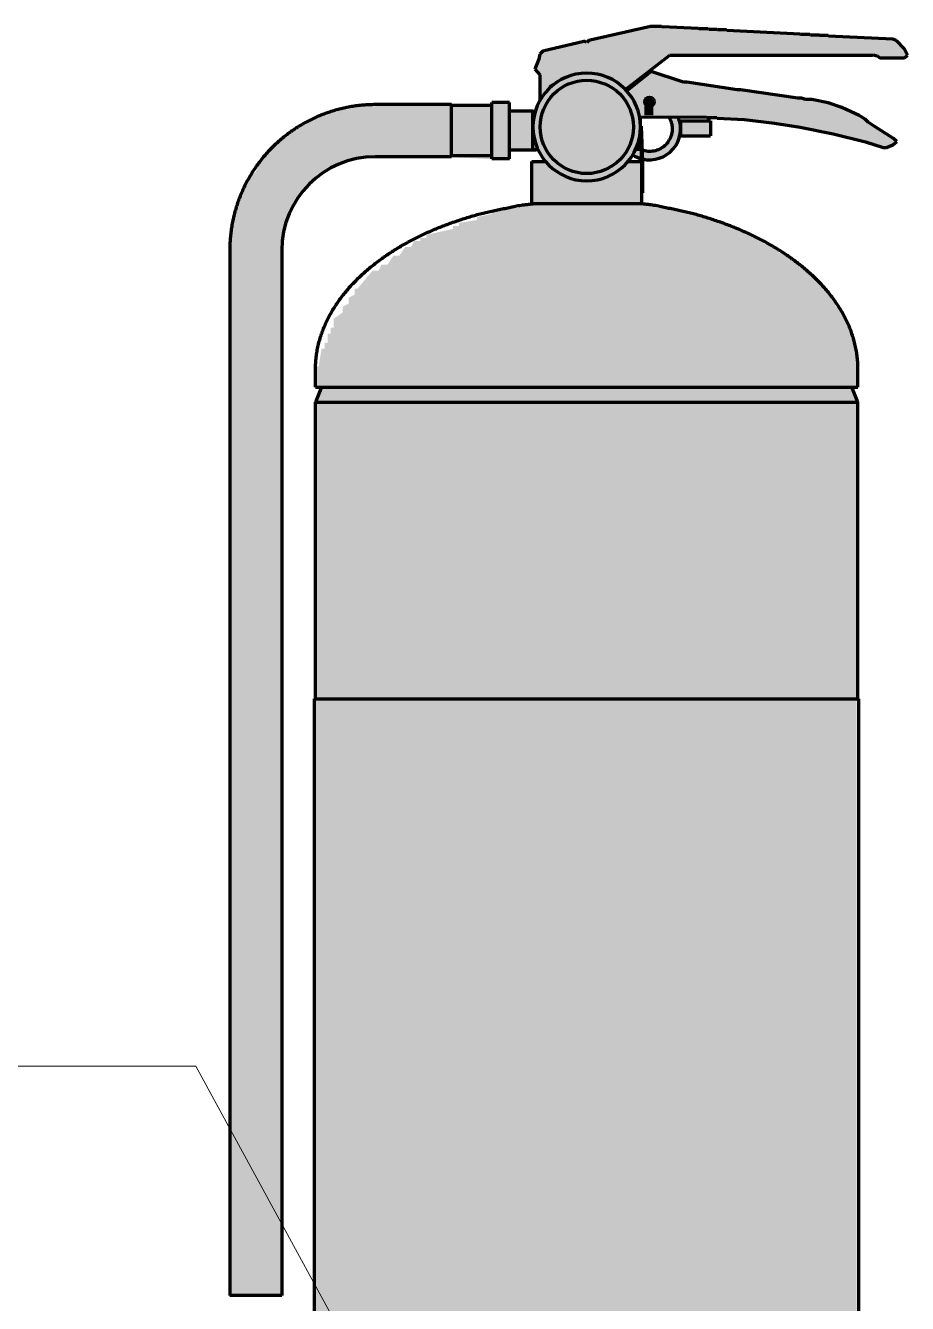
# Model space of a CAD drawing. Header units: millimetres. Extents: x 0 to 420, y 0 to 297.
# Drawn here: x 74.89 to 104.4, y 194.18 to 236.91 of the extents above; entities that cross this region are included whole.
import ezdxf

# ---------------------------------------------------------------- set-up
doc = ezdxf.new("R2010")
doc.units = ezdxf.units.MM
for name, color, linetype, lineweight in [('01-VISIBLE', 7, 'CONTINUOUS', 70), ('08-FINA', 5, 'CONTINUOUS', 18), ('13-GRAFICA', 30, 'CONTINUOUS', 18)]:
    doc.layers.add(name, color=color, linetype=linetype, lineweight=lineweight)

msp = doc.modelspace()

# ---------------------------------------------------------------- hatches: boundary and pattern name
at = {"layer": '13-GRAFICA', "true_color": 0xb21820}
h = msp.add_hatch(color=7, dxfattribs=at)
h.dxf.hatch_style = 1
h.paths.add_polyline_path([(92.101, 234.514), (92.101, 235.315), (92.001, 235.315), (91.901, 235.514), (92.001, 235.514), (92.201, 236.114), (92.701, 236.114), (92.701, 236.214), (93.101, 236.214), (93.101, 236.315), (93.501, 236.315), (93.501, 236.415), (93.701, 236.315), (93.701, 236.415), (93.901, 236.415), (93.901, 236.514), (94.401, 236.514), (94.401, 236.614), (95.301, 236.714), (95.301, 236.815), (95.701, 236.815), (95.701, 236.915), (96.301, 236.915), (96.301, 236.815), (98.301, 236.815), (98.301, 236.714), (100.101, 236.714), (100.101, 236.614), (101.801, 236.614), (101.801, 236.514), (103.901, 236.514), (103.901, 236.415), (104.101, 236.415), (104.101, 236.315), (104.301, 236.214), (104.301, 236.014), (104.401, 236.014), (104.301, 235.815), (103.401, 235.815), (103.401, 235.915), (96.401, 235.915), (96.401, 235.815), (96.201, 235.815), (95.901, 235.415), (95.701, 235.415), (95.501, 235.114), (95.301, 235.114), (95.101, 234.815), (94.901, 234.815), (94.901, 234.915), (94.701, 234.915), (94.601, 235.114), (94.101, 235.214), (94.101, 235.315), (93.201, 235.315), (93.201, 235.214), (93.001, 235.214), (93.001, 235.114), (92.401, 234.915), (92.401, 234.714), (92.301, 234.714), (92.201, 234.514)])
at = {"layer": '13-GRAFICA', "true_color": 0xffffff}
h = msp.add_hatch(color=7, dxfattribs=at)
h.dxf.hatch_style = 1
h.paths.add_polyline_path([(93.001, 231.915), (92.601, 232.014), (92.601, 232.114), (92.201, 232.415), (92.201, 232.614), (92.101, 232.614), (92.101, 232.815), (92.001, 232.815), (92.001, 233.014), (91.901, 233.014), (91.901, 234.014), (92.001, 234.014), (92.001, 234.315), (92.101, 234.315), (92.101, 234.514), (92.201, 234.514), (92.601, 235.014), (92.801, 235.014), (92.801, 235.114), (93.001, 235.114), (93.001, 235.214), (93.201, 235.214), (93.201, 235.315), (94.101, 235.315), (94.101, 235.214), (94.401, 235.214), (94.401, 235.114), (94.601, 235.114), (94.701, 234.915), (94.901, 234.915), (95.001, 234.614), (95.201, 234.514), (95.201, 234.315), (95.401, 234.214), (95.401, 233.815), (95.501, 233.815), (95.401, 232.915), (95.301, 232.915), (95.201, 232.514), (95.101, 232.514), (94.601, 231.915), (94.301, 231.915), (94.301, 231.815), (94.001, 231.815), (94.001, 231.714), (93.301, 231.714), (93.301, 231.815), (93.001, 231.815)])
at = {"layer": '13-GRAFICA', "true_color": 0xb21820}
h = msp.add_hatch(color=7, dxfattribs=at)
h.dxf.hatch_style = 1
h.paths.add_polyline_path([(95.201, 234.315), (95.201, 234.514), (95.001, 234.614), (95.001, 234.815), (95.201, 234.815), (95.401, 235.114), (95.601, 235.114), (95.601, 234.514), (95.601, 234.214), (95.601, 233.915), (95.401, 233.915), (95.401, 234.214)])
h = msp.add_hatch(color=7, dxfattribs=at)
h.dxf.hatch_style = 1
h.paths.add_polyline_path([(95.601, 235.214), (95.901, 235.415), (95.901, 235.315), (95.901, 234.514), (95.601, 234.514), (95.601, 235.114)])
h = msp.add_hatch(color=7, dxfattribs=at)
h.dxf.hatch_style = 1
h.paths.add_polyline_path([(96.201, 235.315), (96.201, 235.214), (96.501, 235.214), (96.501, 235.114), (96.801, 235.114), (96.801, 235.014), (98.101, 234.915), (98.101, 234.815), (98.901, 234.815), (98.901, 234.714), (100.901, 234.514), (100.901, 234.415), (101.601, 234.415), (101.601, 234.315), (102.201, 234.214), (102.201, 234.114), (102.401, 234.114), (102.401, 234.014), (102.701, 234.014), (102.801, 233.815), (103.001, 233.815), (103.101, 233.614), (103.301, 233.614), (103.401, 233.415), (103.601, 233.415), (103.701, 233.214), (103.901, 233.214), (104.001, 232.915), (103.501, 232.815), (103.501, 232.915), (103.201, 232.915), (103.201, 233.014), (102.801, 233.014), (102.801, 233.114), (102.401, 233.114), (102.401, 233.214), (102.001, 233.214), (102.001, 233.315), (101.601, 233.315), (101.601, 233.415), (100.501, 233.514), (100.501, 233.614), (99.801, 233.614), (99.801, 233.714), (99.001, 233.714), (99.001, 233.815), (95.901, 233.815), (95.901, 233.915), (95.901, 234.214), (95.901, 234.514), (95.901, 235.315)])
at = {"layer": '13-GRAFICA', "true_color": 0x202020}
h = msp.add_hatch(color=7, dxfattribs=at)
h.dxf.hatch_style = 1
h.paths.add_polyline_path([(81.701, 194.415), (81.701, 229.614), (81.801, 229.614), (81.801, 230.514), (81.901, 230.514), (81.901, 230.815), (82.001, 230.815), (82.101, 231.315), (82.201, 231.315), (82.201, 231.614), (82.301, 231.614), (82.401, 231.915), (82.601, 232.014), (82.701, 232.415), (82.801, 232.415), (83.501, 233.214), (83.701, 233.214), (83.801, 233.415), (84.001, 233.415), (84.001, 233.514), (84.301, 233.614), (84.401, 233.815), (84.701, 233.815), (84.701, 233.915), (85.001, 233.915), (85.001, 234.014), (85.301, 234.014), (85.301, 234.114), (85.701, 234.114), (85.701, 234.214), (86.601, 234.214), (86.601, 234.315), (89.101, 234.315), (89.101, 232.514), (86.001, 232.514), (86.001, 232.415), (85.101, 232.214), (85.001, 232.014), (84.801, 232.014), (84.801, 231.915), (84.001, 231.214), (84.001, 231.014), (83.901, 231.014), (83.801, 230.714), (83.701, 230.714), (83.601, 230.114), (83.501, 230.114), (83.501, 194.415)])
at = {"layer": '13-GRAFICA', "true_color": 0xcba23e}
h = msp.add_hatch(color=7, dxfattribs=at)
h.dxf.hatch_style = 1
h.paths.add_polyline_path([(91.101, 234.315), (91.101, 232.415), (89.101, 232.514), (89.101, 234.214)])
at = {"layer": '13-GRAFICA', "true_color": 0xd6d9de}
h = msp.add_hatch(color=7, dxfattribs=at)
h.dxf.hatch_style = 1
h.paths.add_polyline_path([(95.601, 234.514), (95.901, 234.514), (95.901, 234.214), (95.601, 234.214)])
at = {"layer": '13-GRAFICA', "true_color": 0xb21820}
h = msp.add_hatch(color=7, dxfattribs=at)
h.dxf.hatch_style = 1
h.paths.add_polyline_path([(95.601, 233.915), (95.601, 234.214), (95.901, 234.214), (95.901, 233.915)])
at = {"layer": '13-GRAFICA', "true_color": 0xcba23e}
h = msp.add_hatch(color=7, dxfattribs=at)
h.dxf.hatch_style = 1
h.paths.add_polyline_path([(91.101, 234.014), (91.901, 234.014), (91.901, 233.014), (92.001, 233.014), (92.001, 232.714), (91.101, 232.714)])
at = {"layer": '13-GRAFICA', "true_color": 0xd6d9de}
h = msp.add_hatch(color=7, dxfattribs=at)
h.dxf.hatch_style = 1
h.paths.add_polyline_path([(95.301, 232.614), (95.201, 232.614), (95.301, 232.815), (95.501, 232.815), (95.501, 232.714), (96.101, 232.714), (96.101, 232.815), (96.501, 233.114), (96.501, 233.815), (96.801, 233.815), (96.801, 233.114), (96.701, 233.114), (96.701, 232.915), (96.601, 232.915), (96.301, 232.514), (96.001, 232.514), (96.001, 232.415), (95.501, 232.415), (95.501, 232.514), (95.301, 232.514)])
at = {"layer": '13-GRAFICA', "true_color": 0xffd200}
h = msp.add_hatch(color=7, dxfattribs=at)
h.dxf.hatch_style = 1
h.paths.add_polyline_path([(96.801, 233.214), (96.801, 233.714), (97.801, 233.714), (97.801, 233.214)])
at = {"layer": '13-GRAFICA', "true_color": 0xcba23e}
h = msp.add_hatch(color=7, dxfattribs=at)
h.dxf.hatch_style = 1
h.paths.add_polyline_path([(95.301, 232.915), (95.401, 232.915), (95.401, 233.315), (95.501, 233.315), (95.501, 232.815), (95.301, 232.815)])
at = {"layer": '13-GRAFICA', "true_color": 0xb21820}
h = msp.add_hatch(color=7, dxfattribs=at)
h.dxf.hatch_style = 1
h.paths.add_polyline_path([(95.501, 230.915), (91.801, 230.915), (91.801, 232.415), (92.301, 232.415), (92.601, 232.014), (92.801, 232.014), (92.801, 231.915), (93.001, 231.915), (93.001, 231.815), (93.301, 231.815), (93.301, 231.714), (94.001, 231.714), (94.001, 231.815), (94.601, 231.915), (95.001, 232.415), (95.501, 232.415)])
h = msp.add_hatch(color=7, dxfattribs=at)
h.dxf.hatch_style = 1
h.paths.add_polyline_path([(84.601, 224.815), (84.601, 225.514), (84.701, 225.514), (84.801, 226.114), (84.901, 226.114), (84.901, 226.315), (85.001, 226.315), (85.001, 226.614), (85.101, 226.614), (85.101, 226.815), (85.201, 226.815), (85.201, 227.114), (85.501, 227.315), (85.501, 227.514), (85.701, 227.614), (85.701, 227.815), (85.901, 227.915), (85.901, 228.114), (86.001, 228.114), (86.501, 228.714), (86.701, 228.714), (86.801, 228.915), (87.001, 228.915), (87.201, 229.214), (87.401, 229.214), (87.601, 229.514), (87.801, 229.514), (87.901, 229.714), (88.101, 229.714), (88.101, 229.815), (88.301, 229.815), (88.301, 229.915), (89.201, 230.114), (89.201, 230.214), (89.401, 230.214), (89.401, 230.315), (90.001, 230.415), (90.001, 230.514), (90.501, 230.614), (90.501, 230.714), (90.801, 230.714), (90.801, 230.815), (91.401, 230.815), (91.401, 230.915), (96.001, 230.915), (96.001, 230.815), (96.601, 230.815), (96.601, 230.714), (97.001, 230.714), (97.001, 230.614), (97.701, 230.514), (97.701, 230.415), (98.301, 230.315), (98.301, 230.214), (98.501, 230.214), (98.501, 230.114), (98.801, 230.114), (98.801, 230.014), (99.001, 230.014), (99.001, 229.915), (99.201, 229.915), (99.201, 229.815), (99.501, 229.815), (99.601, 229.614), (100.001, 229.514), (100.101, 229.315), (100.501, 229.214), (100.801, 228.815), (101.001, 228.815), (101.001, 228.714), (101.801, 228.014), (101.801, 227.815), (101.901, 227.815), (102.001, 227.514), (102.201, 227.415), (102.201, 227.214), (102.301, 227.214), (102.301, 227.014), (102.401, 227.014), (102.401, 226.815), (102.501, 226.815), (102.601, 226.214), (102.701, 226.214), (102.701, 224.815)])
h = msp.add_hatch(color=7, dxfattribs=at)
h.dxf.hatch_style = 1
h.paths.add_polyline_path([(84.701, 224.415), (84.701, 224.714), (84.801, 224.714), (84.801, 224.815), (102.601, 224.815), (102.601, 224.514), (102.701, 224.514), (102.701, 214.415), (84.601, 214.415), (84.601, 224.415)])
at = {"layer": '13-GRAFICA', "true_color": 0xffffff}
h = msp.add_hatch(color=7, dxfattribs=at)
h.dxf.hatch_style = 1
h.paths.add_polyline_path([(84.601, 192.014), (84.601, 214.415), (102.701, 214.415), (102.701, 192.014)])

# ---------------------------------------------------------------- linework, layer by layer
at = {"layer": '01-VISIBLE'}
for p, q in [((95.805, 236.886), (93.79, 236.428)), ((96.177, 236.886), (95.805, 236.886)), ((96.194, 236.868), (96.177, 236.886)), ((97.413, 236.817), (96.194, 236.868)), ((97.43, 236.802), (97.413, 236.817)), ((97.736, 236.802), (97.43, 236.802)), ((97.752, 236.785), (97.736, 236.802)), ((98.04, 236.785), (97.752, 236.785)), ((98.057, 236.767), (98.04, 236.785)), ((98.346, 236.767), (98.057, 236.767)), ((98.362, 236.75), (98.346, 236.767)), ((93.569, 236.377), (92.198, 236.055)), ((93.62, 236.377), (93.569, 236.377)), ((93.671, 236.344), (93.62, 236.377)), ((93.739, 236.411), (93.671, 236.344)), ((93.79, 236.428), (93.739, 236.411)), ((100.817, 236.631), (98.362, 236.75)), ((100.834, 236.614), (100.817, 236.631)), ((101.139, 236.614), (100.834, 236.614)), ((101.156, 236.597), (101.139, 236.614)), ((101.444, 236.597), (101.156, 236.597)), ((101.46, 236.581), (101.444, 236.597)), ((101.748, 236.581), (101.46, 236.581)), ((101.765, 236.564), (101.748, 236.581)), ((103.916, 236.463), (101.765, 236.564)), ((104.034, 236.411), (103.916, 236.463)), ((104.297, 236.149), (104.034, 236.411)), ((92.105, 235.963), (92.072, 235.793)), ((92.198, 236.055), (92.105, 235.963)), ((94.967, 234.774), (96.448, 235.921)), ((96.448, 235.921), (103.221, 235.921)), ((103.221, 235.921), (103.255, 235.938)), ((103.255, 235.938), (103.391, 235.904)), ((103.391, 235.904), (103.475, 235.835)), ((104.398, 235.928), (104.297, 236.149)), ((104.305, 235.835), (104.398, 235.928)), ((92.072, 235.793), (91.935, 235.454)), ((103.475, 235.835), (104.305, 235.835)), ((91.935, 235.454), (92.105, 235.268)), ((92.105, 235.268), (92.105, 234.412)), ((95.822, 235.379), (95.007, 234.731)), ((96.905, 235.024), (95.822, 235.379)), ((97.024, 235.024), (96.905, 235.024)), ((98.7, 234.769), (97.024, 235.024)), ((98.819, 234.769), (98.7, 234.769)), ((100.732, 234.481), (98.819, 234.769)), ((89.141, 234.269), (86.596, 234.269)), ((90.492, 234.245), (89.141, 234.245)), ((91.081, 234.339), (90.492, 234.339)), ((100.851, 234.481), (100.732, 234.481)), ((100.986, 234.447), (100.851, 234.481)), ((101.206, 234.447), (100.986, 234.447)), ((101.748, 234.328), (101.206, 234.447)), ((102.206, 234.177), (101.748, 234.328)), ((91.871, 234.054), (91.081, 234.054)), ((91.871, 232.774), (91.871, 234.054)), ((95.439, 233.867), (97.667, 233.855)), ((95.471, 232.774), (95.471, 233.867)), ((97.667, 233.855), (97.684, 233.838)), ((97.684, 233.838), (98.023, 233.838)), ((98.023, 233.838), (98.04, 233.82)), ((98.04, 233.82), (98.938, 233.769)), ((98.938, 233.769), (99.953, 233.651)), ((102.781, 233.905), (102.206, 234.177)), ((102.984, 233.786), (102.781, 233.905)), ((103.087, 233.685), (102.984, 233.786)), ((95.474, 233.544), (95.494, 233.545)), ((95.514, 232.364), (95.474, 233.544)), ((95.494, 233.545), (95.534, 232.365)), ((96.812, 233.725), (97.812, 233.725)), ((99.953, 233.651), (100.817, 233.516)), ((100.817, 233.516), (101.918, 233.296)), ((103.29, 233.549), (103.087, 233.685)), ((103.933, 233.143), (103.29, 233.549)), ((96.812, 233.225), (97.812, 233.225)), ((101.918, 233.296), (103.001, 233.024)), ((103.001, 233.024), (103.594, 232.839)), ((103.697, 232.839), (103.916, 232.923)), ((103.916, 232.923), (104.043, 233.034)), ((104.043, 233.034), (103.933, 233.143)), ((89.141, 232.529), (86.596, 232.529)), ((90.492, 232.554), (89.141, 232.554)), ((91.971, 232.745), (91.081, 232.745)), ((103.594, 232.839), (103.697, 232.839)), ((91.081, 232.459), (90.492, 232.459)), ((91.831, 230.964), (91.831, 232.364)), ((95.511, 231.364), (95.511, 232.364)), ((95.514, 231.315), (95.514, 232.364)), ((95.534, 232.365), (95.534, 231.315)), ((95.509, 231.165), (95.509, 231.364)), ((95.534, 231.315), (95.514, 231.315)), ((95.422, 230.964), (95.422, 230.964)), ((95.511, 230.964), (95.511, 231.165)), ((81.726, 229.399), (81.726, 194.445)), ((83.466, 229.399), (83.466, 194.445)), ((84.596, 224.821), (84.596, 225.421)), ((102.746, 224.821), (102.746, 225.421)), ((84.796, 224.821), (84.596, 224.321)), ((102.746, 224.321), (102.546, 224.821)), ((84.596, 214.4), (84.596, 224.321)), ((102.746, 214.4), (102.746, 224.321)), ((84.566, 192.035), (84.566, 214.4)), ((102.776, 192.035), (102.776, 214.4))]:
    msp.add_line(p, q, dxfattribs=at)
for points in [[(86.596, 234.269), (86.546, 234.269), (86.496, 234.268), (86.446, 234.267), (86.395, 234.265), (86.345, 234.263), (86.295, 234.26), (86.245, 234.257), (86.194, 234.253), (86.144, 234.248), (86.094, 234.244), (86.044, 234.238), (85.994, 234.232), (85.944, 234.226), (85.894, 234.219), (85.845, 234.211), (85.795, 234.203), (85.745, 234.195), (85.696, 234.185), (85.646, 234.176), (85.597, 234.166), (85.548, 234.155), (85.499, 234.144), (85.45, 234.133), (85.401, 234.12), (85.352, 234.108), (85.304, 234.095), (85.255, 234.081), (85.207, 234.067), (85.159, 234.052), (85.111, 234.037), (85.063, 234.022), (85.015, 234.006), (84.968, 233.989), (84.92, 233.972), (84.873, 233.954), (84.826, 233.936), (84.779, 233.918), (84.733, 233.899), (84.686, 233.879), (84.64, 233.859), (84.594, 233.839), (84.548, 233.818), (84.503, 233.797), (84.458, 233.775), (84.413, 233.752), (84.368, 233.73), (84.323, 233.706), (84.279, 233.683), (84.234, 233.658), (84.191, 233.634), (84.147, 233.609), (84.104, 233.583), (84.061, 233.557), (84.018, 233.531), (83.975, 233.504), (83.933, 233.477), (83.891, 233.449), (83.849, 233.421), (83.808, 233.392), (83.767, 233.363), (83.726, 233.333), (83.685, 233.304), (83.645, 233.273), (83.605, 233.243), (83.566, 233.211), (83.526, 233.18), (83.488, 233.148), (83.449, 233.116), (83.411, 233.083), (83.373, 233.05), (83.335, 233.016), (83.298, 232.982), (83.261, 232.948), (83.225, 232.914), (83.189, 232.879), (83.153, 232.843), (83.117, 232.807), (83.082, 232.771), (83.048, 232.735), (83.014, 232.698), (82.98, 232.661), (82.946, 232.623), (82.913, 232.585), (82.88, 232.547), (82.848, 232.508), (82.816, 232.47), (82.785, 232.43), (82.753, 232.391), (82.723, 232.351), (82.692, 232.311), (82.663, 232.27), (82.633, 232.229), (82.604, 232.188), (82.575, 232.147), (82.547, 232.105), (82.519, 232.063), (82.492, 232.021), (82.465, 231.978), (82.439, 231.935), (82.413, 231.892), (82.387, 231.849), (82.362, 231.805), (82.338, 231.762), (82.313, 231.717), (82.29, 231.673), (82.266, 231.628), (82.244, 231.583), (82.221, 231.538), (82.199, 231.493), (82.178, 231.448), (82.157, 231.402), (82.137, 231.356), (82.117, 231.31), (82.097, 231.263), (82.078, 231.217), (82.06, 231.17), (82.042, 231.123), (82.024, 231.076), (82.007, 231.028), (81.99, 230.981), (81.974, 230.933), (81.959, 230.885), (81.944, 230.837), (81.929, 230.789), (81.915, 230.741), (81.901, 230.692), (81.888, 230.644), (81.876, 230.595), (81.863, 230.546), (81.852, 230.497), (81.841, 230.448), (81.83, 230.399), (81.82, 230.35), (81.811, 230.3), (81.801, 230.251), (81.793, 230.201), (81.785, 230.151), (81.777, 230.102), (81.77, 230.052), (81.764, 230.002), (81.758, 229.952), (81.752, 229.902), (81.748, 229.852), (81.743, 229.802), (81.739, 229.751), (81.736, 229.701), (81.733, 229.651), (81.731, 229.601), (81.729, 229.55), (81.728, 229.5), (81.727, 229.45), (81.726, 229.399)], [(89.141, 232.529), (89.141, 232.581), (89.141, 232.632), (89.141, 232.683), (89.141, 232.734), (89.141, 232.785), (89.141, 232.837), (89.141, 232.888), (89.141, 232.939), (89.141, 232.99), (89.141, 233.041), (89.141, 233.092), (89.141, 233.144), (89.141, 233.195), (89.141, 233.246), (89.141, 233.297), (89.141, 233.348), (89.141, 233.399), (89.141, 233.451), (89.141, 233.502), (89.141, 233.553), (89.141, 233.604), (89.141, 233.655), (89.141, 233.707), (89.141, 233.758), (89.141, 233.809), (89.141, 233.86), (89.141, 233.911), (89.141, 233.962), (89.141, 234.014), (89.141, 234.065), (89.141, 234.116), (89.141, 234.167), (89.141, 234.218), (89.141, 234.269)], [(90.492, 232.459), (90.492, 232.51), (90.492, 232.561), (90.492, 232.612), (90.492, 232.663), (90.492, 232.714), (90.492, 232.764), (90.492, 232.815), (90.492, 232.866), (90.492, 232.917), (90.492, 232.968), (90.492, 233.018), (90.492, 233.069), (90.492, 233.12), (90.492, 233.171), (90.492, 233.222), (90.492, 233.272), (90.492, 233.323), (90.492, 233.374), (90.492, 233.425), (90.492, 233.476), (90.492, 233.527), (90.492, 233.577), (90.492, 233.628), (90.492, 233.679), (90.492, 233.73), (90.492, 233.781), (90.492, 233.831), (90.492, 233.882), (90.492, 233.933), (90.492, 233.984), (90.492, 234.035), (90.492, 234.085), (90.492, 234.136), (90.492, 234.187), (90.492, 234.238), (90.492, 234.289), (90.492, 234.339)], [(91.081, 232.459), (91.081, 232.51), (91.081, 232.561), (91.081, 232.612), (91.081, 232.663), (91.081, 232.714), (91.081, 232.764), (91.081, 232.815), (91.081, 232.866), (91.081, 232.917), (91.081, 232.968), (91.081, 233.018), (91.081, 233.069), (91.081, 233.12), (91.081, 233.171), (91.081, 233.222), (91.081, 233.272), (91.081, 233.323), (91.081, 233.374), (91.081, 233.425), (91.081, 233.476), (91.081, 233.527), (91.081, 233.577), (91.081, 233.628), (91.081, 233.679), (91.081, 233.73), (91.081, 233.781), (91.081, 233.831), (91.081, 233.882), (91.081, 233.933), (91.081, 233.984), (91.081, 234.035), (91.081, 234.085), (91.081, 234.136), (91.081, 234.187), (91.081, 234.238), (91.081, 234.289), (91.081, 234.339)], [(95.688, 234.501), (95.688, 234.501), (95.688, 234.501), (95.688, 234.501), (95.688, 234.501), (95.688, 234.501), (95.688, 234.501)], [(91.871, 234.054), (91.885, 234.054), (91.898, 234.054), (91.911, 234.054), (91.925, 234.054), (91.938, 234.054), (91.951, 234.054)], [(96.42, 233.862), (96.444, 233.818), (96.466, 233.772), (96.485, 233.726), (96.501, 233.678), (96.514, 233.629), (96.523, 233.579), (96.529, 233.529), (96.531, 233.479), (96.531, 233.428), (96.527, 233.378), (96.519, 233.328), (96.508, 233.279), (96.495, 233.23), (96.477, 233.183), (96.457, 233.137), (96.434, 233.092), (96.408, 233.049), (96.379, 233.008), (96.347, 232.968), (96.313, 232.931), (96.276, 232.897), (96.238, 232.864), (96.197, 232.835), (96.154, 232.808), (96.11, 232.784), (96.064, 232.763), (96.017, 232.745), (95.968, 232.73), (95.919, 232.719), (95.87, 232.711), (95.819, 232.706), (95.769, 232.705), (95.719, 232.706), (95.668, 232.712), (95.619, 232.72), (95.57, 232.732), (95.522, 232.747)], [(96.812, 233.725), (96.812, 233.674), (96.812, 233.625), (96.812, 233.575), (96.812, 233.524), (96.812, 233.475), (96.812, 233.424), (96.812, 233.375), (96.812, 233.325), (96.812, 233.274), (96.812, 233.225)], [(97.812, 233.725), (97.812, 233.674), (97.812, 233.625), (97.812, 233.575), (97.812, 233.524), (97.812, 233.475), (97.812, 233.424), (97.812, 233.375), (97.812, 233.325), (97.812, 233.274), (97.812, 233.225)], [(91.871, 232.774), (91.899, 232.774), (91.926, 232.774), (91.953, 232.774), (91.981, 232.774), (92.008, 232.774), (92.035, 232.774)], [(91.971, 232.745), (91.971, 232.75), (91.971, 232.755), (91.971, 232.76), (91.971, 232.764), (91.971, 232.769), (91.971, 232.774)], [(95.471, 232.774), (95.444, 232.774), (95.417, 232.774), (95.39, 232.774), (95.362, 232.774), (95.335, 232.774), (95.308, 232.774)], [(95.501, 232.754), (95.493, 232.757), (95.485, 232.761), (95.477, 232.764), (95.469, 232.767), (95.461, 232.771), (95.453, 232.774)], [(91.831, 232.364), (91.883, 232.364), (91.935, 232.364), (91.986, 232.364), (92.038, 232.364), (92.089, 232.364), (92.141, 232.364), (92.192, 232.364), (92.244, 232.364), (92.295, 232.364)], [(95.048, 232.364), (95.099, 232.364), (95.151, 232.364), (95.202, 232.364), (95.254, 232.364), (95.305, 232.364), (95.357, 232.364), (95.408, 232.364), (95.46, 232.364), (95.511, 232.364)], [(95.509, 231.364), (95.509, 231.364), (95.51, 231.364), (95.51, 231.364), (95.511, 231.364), (95.511, 231.364), (95.511, 231.364)], [(84.596, 225.421), (84.597, 225.471), (84.598, 225.521), (84.6, 225.571), (84.602, 225.621), (84.605, 225.671), (84.609, 225.721), (84.614, 225.771), (84.619, 225.82), (84.625, 225.87), (84.632, 225.92), (84.639, 225.969), (84.648, 226.019), (84.656, 226.068), (84.666, 226.117), (84.676, 226.166), (84.687, 226.215), (84.698, 226.264), (84.71, 226.313), (84.723, 226.361), (84.737, 226.409), (84.751, 226.457), (84.765, 226.505), (84.781, 226.553), (84.797, 226.6), (84.813, 226.648), (84.83, 226.695), (84.848, 226.742), (84.866, 226.788), (84.885, 226.835), (84.905, 226.881), (84.925, 226.927), (84.945, 226.972), (84.967, 227.018), (84.988, 227.063), (85.01, 227.108), (85.033, 227.152), (85.057, 227.197), (85.08, 227.241), (85.105, 227.285), (85.129, 227.328), (85.155, 227.371), (85.18, 227.414), (85.207, 227.457), (85.233, 227.5), (85.26, 227.542), (85.288, 227.583), (85.316, 227.625), (85.344, 227.666), (85.373, 227.707), (85.402, 227.748), (85.432, 227.788), (85.462, 227.828), (85.492, 227.868), (85.523, 227.908), (85.554, 227.947), (85.586, 227.986), (85.618, 228.024), (85.65, 228.063), (85.683, 228.101), (85.716, 228.139), (85.749, 228.176), (85.783, 228.213), (85.816, 228.25), (85.851, 228.287), (85.885, 228.323), (85.92, 228.359), (85.955, 228.394), (85.991, 228.43), (86.027, 228.465), (86.063, 228.5), (86.099, 228.534), (86.135, 228.568), (86.172, 228.602), (86.209, 228.636), (86.247, 228.669), (86.284, 228.702), (86.322, 228.735), (86.36, 228.768), (86.399, 228.8), (86.437, 228.832), (86.476, 228.864), (86.515, 228.895), (86.554, 228.926), (86.594, 228.957), (86.634, 228.987), (86.673, 229.018), (86.714, 229.048), (86.754, 229.078), (86.794, 229.107), (86.835, 229.136), (86.876, 229.165), (86.917, 229.194), (86.958, 229.222), (87, 229.25), (87.041, 229.278), (87.083, 229.306), (87.125, 229.333), (87.167, 229.361), (87.209, 229.387), (87.252, 229.414), (87.294, 229.44), (87.337, 229.466), (87.38, 229.492), (87.423, 229.518), (87.466, 229.543), (87.51, 229.568), (87.553, 229.593), (87.597, 229.618), (87.64, 229.642), (87.684, 229.666), (87.728, 229.69), (87.773, 229.714), (87.817, 229.737), (87.861, 229.761), (87.906, 229.784), (87.95, 229.806), (87.995, 229.829), (88.04, 229.851), (88.085, 229.873), (88.13, 229.895), (88.175, 229.916), (88.221, 229.938), (88.266, 229.959), (88.312, 229.98), (88.357, 230), (88.403, 230.021), (88.449, 230.041), (88.495, 230.061), (88.541, 230.081), (88.587, 230.101), (88.633, 230.12), (88.679, 230.139), (88.726, 230.158), (88.772, 230.177), (88.819, 230.195), (88.865, 230.213), (88.912, 230.231), (88.959, 230.249), (89.006, 230.267), (89.053, 230.284), (89.1, 230.301), (89.147, 230.318), (89.194, 230.335), (89.242, 230.351), (89.289, 230.367), (89.337, 230.383), (89.384, 230.399), (89.432, 230.415), (89.479, 230.431), (89.527, 230.446), (89.575, 230.461), (89.622, 230.476), (89.67, 230.491), (89.718, 230.506), (89.766, 230.521), (89.814, 230.536), (89.862, 230.55), (89.91, 230.564), (89.958, 230.578), (90.006, 230.592), (90.054, 230.605), (90.103, 230.618), (90.151, 230.631), (90.2, 230.643), (90.248, 230.655), (90.297, 230.667), (90.346, 230.678), (90.395, 230.69), (90.443, 230.701), (90.492, 230.711), (90.541, 230.722), (90.59, 230.732), (90.639, 230.743), (90.689, 230.753), (90.738, 230.763), (90.787, 230.772), (90.836, 230.782), (90.885, 230.792), (90.934, 230.802), (90.983, 230.812), (91.032, 230.822), (91.081, 230.832), (91.13, 230.843), (91.179, 230.855), (91.227, 230.868), (91.276, 230.879), (91.325, 230.887), (91.375, 230.895), (91.425, 230.902), (91.474, 230.908), (91.524, 230.915), (91.574, 230.921), (91.623, 230.928), (91.673, 230.934), (91.723, 230.94), (91.772, 230.946), (91.822, 230.952), (91.872, 230.958), (91.921, 230.964)], [(91.831, 230.964), (91.882, 230.964), (91.932, 230.964), (91.983, 230.964), (92.033, 230.964), (92.084, 230.964), (92.134, 230.964), (92.184, 230.964), (92.235, 230.964), (92.285, 230.964), (92.336, 230.964), (92.386, 230.964), (92.436, 230.964), (92.487, 230.964), (92.537, 230.964), (92.588, 230.964), (92.638, 230.964), (92.688, 230.964), (92.739, 230.964), (92.789, 230.964), (92.84, 230.964), (92.89, 230.964), (92.941, 230.964), (92.991, 230.964), (93.041, 230.964), (93.092, 230.964), (93.142, 230.964), (93.193, 230.964), (93.243, 230.964), (93.293, 230.964), (93.344, 230.964), (93.394, 230.964), (93.445, 230.964), (93.495, 230.964), (93.545, 230.964), (93.596, 230.964), (93.646, 230.964), (93.697, 230.964), (93.747, 230.964), (93.798, 230.964), (93.848, 230.964), (93.898, 230.964), (93.949, 230.964), (93.999, 230.964), (94.05, 230.964), (94.1, 230.964), (94.15, 230.964), (94.201, 230.964), (94.251, 230.964), (94.302, 230.964), (94.352, 230.964), (94.402, 230.964), (94.453, 230.964), (94.503, 230.964), (94.554, 230.964), (94.604, 230.964), (94.655, 230.964), (94.705, 230.964), (94.755, 230.964), (94.806, 230.964), (94.856, 230.964), (94.907, 230.964), (94.957, 230.964), (95.007, 230.964), (95.058, 230.964), (95.108, 230.964), (95.159, 230.964), (95.209, 230.964), (95.259, 230.964), (95.31, 230.964), (95.36, 230.964), (95.411, 230.964), (95.461, 230.964), (95.511, 230.964)], [(102.746, 225.421), (102.746, 225.471), (102.745, 225.521), (102.743, 225.571), (102.741, 225.621), (102.738, 225.671), (102.734, 225.721), (102.729, 225.771), (102.724, 225.82), (102.718, 225.87), (102.711, 225.92), (102.704, 225.969), (102.695, 226.019), (102.687, 226.068), (102.677, 226.117), (102.667, 226.166), (102.656, 226.215), (102.645, 226.264), (102.633, 226.313), (102.62, 226.361), (102.606, 226.409), (102.592, 226.457), (102.578, 226.505), (102.562, 226.553), (102.546, 226.6), (102.53, 226.648), (102.513, 226.695), (102.495, 226.741), (102.477, 226.788), (102.458, 226.834), (102.438, 226.881), (102.418, 226.926), (102.398, 226.972), (102.376, 227.018), (102.355, 227.063), (102.333, 227.108), (102.31, 227.152), (102.286, 227.197), (102.263, 227.241), (102.238, 227.284), (102.214, 227.328), (102.188, 227.371), (102.163, 227.414), (102.137, 227.457), (102.11, 227.499), (102.083, 227.541), (102.055, 227.583), (102.027, 227.625), (101.999, 227.666), (101.97, 227.707), (101.941, 227.748), (101.911, 227.788), (101.881, 227.828), (101.851, 227.868), (101.82, 227.908), (101.789, 227.947), (101.757, 227.986), (101.725, 228.024), (101.693, 228.063), (101.661, 228.101), (101.628, 228.138), (101.594, 228.176), (101.561, 228.213), (101.527, 228.25), (101.493, 228.286), (101.458, 228.323), (101.423, 228.359), (101.388, 228.394), (101.352, 228.43), (101.317, 228.465), (101.281, 228.499), (101.244, 228.534), (101.208, 228.568), (101.171, 228.602), (101.134, 228.636), (101.096, 228.669), (101.059, 228.702), (101.021, 228.735), (100.983, 228.767), (100.945, 228.8), (100.906, 228.832), (100.867, 228.863), (100.828, 228.895), (100.789, 228.926), (100.749, 228.957), (100.71, 228.987), (100.67, 229.017), (100.63, 229.048), (100.589, 229.077), (100.549, 229.107), (100.508, 229.136), (100.467, 229.165), (100.426, 229.194), (100.385, 229.222), (100.344, 229.25), (100.302, 229.278), (100.26, 229.306), (100.218, 229.333), (100.176, 229.36), (100.134, 229.387), (100.092, 229.414), (100.049, 229.44), (100.006, 229.466), (99.963, 229.492), (99.92, 229.518), (99.877, 229.543), (99.834, 229.568), (99.79, 229.593), (99.747, 229.618), (99.703, 229.642), (99.659, 229.666), (99.615, 229.69), (99.571, 229.714), (99.527, 229.737), (99.482, 229.76), (99.438, 229.783), (99.393, 229.806), (99.348, 229.829), (99.303, 229.851), (99.258, 229.873), (99.213, 229.895), (99.168, 229.916), (99.123, 229.937), (99.077, 229.959), (99.032, 229.98), (98.986, 230), (98.941, 230.021), (98.895, 230.041), (98.849, 230.061), (98.803, 230.081), (98.757, 230.1), (98.711, 230.12), (98.664, 230.139), (98.618, 230.158), (98.571, 230.176), (98.525, 230.195), (98.478, 230.213), (98.432, 230.231), (98.385, 230.249), (98.338, 230.266), (98.291, 230.284), (98.244, 230.301), (98.197, 230.318), (98.149, 230.334), (98.102, 230.351), (98.055, 230.367), (98.007, 230.383), (97.96, 230.399), (97.912, 230.415), (97.865, 230.43), (97.817, 230.446), (97.769, 230.461), (97.721, 230.476), (97.674, 230.491), (97.626, 230.506), (97.578, 230.521), (97.53, 230.535), (97.482, 230.55), (97.434, 230.564), (97.386, 230.578), (97.338, 230.591), (97.289, 230.605), (97.241, 230.618), (97.193, 230.63), (97.144, 230.643), (97.095, 230.655), (97.047, 230.667), (96.998, 230.678), (96.949, 230.69), (96.9, 230.701), (96.851, 230.711), (96.802, 230.722), (96.753, 230.732), (96.704, 230.742), (96.655, 230.752), (96.606, 230.762), (96.557, 230.772), (96.508, 230.782), (96.459, 230.792), (96.41, 230.802), (96.361, 230.812), (96.312, 230.822), (96.263, 230.832), (96.214, 230.843), (96.165, 230.854), (96.117, 230.868), (96.068, 230.879), (96.019, 230.887), (95.969, 230.895), (95.919, 230.901), (95.87, 230.908), (95.82, 230.915), (95.77, 230.921), (95.721, 230.927), (95.671, 230.934), (95.621, 230.94), (95.572, 230.946), (95.522, 230.952), (95.472, 230.958), (95.422, 230.964)], [(95.509, 231.165), (95.509, 231.165), (95.51, 231.165), (95.51, 231.165), (95.511, 231.165), (95.511, 231.165), (95.511, 231.165)], [(84.596, 224.821), (84.646, 224.821), (84.697, 224.821), (84.746, 224.821), (84.796, 224.821), (84.846, 224.821), (84.896, 224.821), (84.947, 224.821), (84.996, 224.821), (85.046, 224.821), (85.096, 224.821), (85.146, 224.821), (85.197, 224.821), (85.246, 224.821), (85.296, 224.821), (85.346, 224.821), (85.396, 224.821), (85.447, 224.821), (85.496, 224.821), (85.546, 224.821), (85.596, 224.821), (85.646, 224.821), (85.697, 224.821), (85.746, 224.821), (85.796, 224.821), (85.846, 224.821), (85.896, 224.821), (85.946, 224.821), (85.996, 224.821), (86.046, 224.821), (86.096, 224.821), (86.147, 224.821), (86.197, 224.821), (86.246, 224.821), (86.296, 224.821), (86.346, 224.821), (86.396, 224.821), (86.446, 224.821), (86.496, 224.821), (86.546, 224.821), (86.596, 224.821), (86.646, 224.821), (86.696, 224.821), (86.746, 224.821), (86.796, 224.821), (86.846, 224.821), (86.896, 224.821), (86.947, 224.821), (86.996, 224.821), (87.046, 224.821), (87.096, 224.821), (87.146, 224.821), (87.197, 224.821), (87.246, 224.821), (87.296, 224.821), (87.346, 224.821), (87.396, 224.821), (87.447, 224.821), (87.496, 224.821), (87.546, 224.821), (87.596, 224.821), (87.647, 224.821), (87.697, 224.821), (87.746, 224.821), (87.796, 224.821), (87.846, 224.821), (87.896, 224.821), (87.947, 224.821), (87.996, 224.821), (88.046, 224.821), (88.096, 224.821), (88.146, 224.821), (88.196, 224.821), (88.246, 224.821), (88.296, 224.821), (88.346, 224.821), (88.397, 224.821), (88.446, 224.821), (88.496, 224.821), (88.546, 224.821), (88.596, 224.821), (88.647, 224.821), (88.696, 224.821), (88.746, 224.821), (88.796, 224.821), (88.846, 224.821), (88.897, 224.821), (88.946, 224.821), (88.996, 224.821), (89.046, 224.821), (89.096, 224.821), (89.146, 224.821), (89.197, 224.821), (89.246, 224.821), (89.296, 224.821), (89.346, 224.821), (89.396, 224.821), (89.447, 224.821), (89.496, 224.821), (89.546, 224.821), (89.596, 224.821), (89.646, 224.821), (89.697, 224.821), (89.746, 224.821), (89.796, 224.821), (89.846, 224.821), (89.897, 224.821), (89.947, 224.821), (89.996, 224.821), (90.046, 224.821), (90.096, 224.821), (90.147, 224.821), (90.197, 224.821), (90.246, 224.821), (90.296, 224.821), (90.346, 224.821), (90.397, 224.821), (90.447, 224.821), (90.496, 224.821), (90.546, 224.821), (90.596, 224.821), (90.647, 224.821), (90.697, 224.821), (90.746, 224.821), (90.796, 224.821), (90.846, 224.821), (90.897, 224.821), (90.947, 224.821), (90.996, 224.821), (91.046, 224.821), (91.096, 224.821), (91.147, 224.821), (91.197, 224.821), (91.246, 224.821), (91.296, 224.821), (91.346, 224.821), (91.397, 224.821), (91.447, 224.821), (91.496, 224.821), (91.546, 224.821), (91.596, 224.821), (91.647, 224.821), (91.697, 224.821), (91.746, 224.821), (91.796, 224.821), (91.846, 224.821), (91.897, 224.821), (91.947, 224.821), (91.996, 224.821), (92.046, 224.821), (92.096, 224.821), (92.147, 224.821), (92.197, 224.821), (92.246, 224.821), (92.296, 224.821), (92.347, 224.821), (92.397, 224.821), (92.447, 224.821), (92.496, 224.821), (92.546, 224.821), (92.597, 224.821), (92.647, 224.821), (92.697, 224.821), (92.746, 224.821), (92.796, 224.821), (92.847, 224.821), (92.897, 224.821), (92.947, 224.821), (92.996, 224.821), (93.046, 224.821), (93.097, 224.821), (93.147, 224.821), (93.197, 224.821), (93.246, 224.821), (93.296, 224.821), (93.347, 224.821), (93.397, 224.821), (93.447, 224.821), (93.496, 224.821), (93.546, 224.821), (93.597, 224.821), (93.647, 224.821), (93.697, 224.821), (93.746, 224.821), (93.796, 224.821), (93.847, 224.821), (93.897, 224.821), (93.947, 224.821), (93.996, 224.821), (94.046, 224.821), (94.097, 224.821), (94.147, 224.821), (94.197, 224.821), (94.246, 224.821), (94.296, 224.821), (94.346, 224.821), (94.397, 224.821), (94.447, 224.821), (94.496, 224.821), (94.546, 224.821), (94.596, 224.821), (94.647, 224.821), (94.697, 224.821), (94.746, 224.821), (94.796, 224.821), (94.847, 224.821), (94.897, 224.821), (94.947, 224.821), (94.996, 224.821), (95.046, 224.821), (95.097, 224.821), (95.147, 224.821), (95.197, 224.821), (95.246, 224.821), (95.296, 224.821), (95.346, 224.821), (95.397, 224.821), (95.447, 224.821), (95.496, 224.821), (95.546, 224.821), (95.596, 224.821), (95.647, 224.821), (95.697, 224.821), (95.746, 224.821), (95.796, 224.821), (95.846, 224.821), (95.897, 224.821), (95.947, 224.821), (95.996, 224.821), (96.046, 224.821), (96.096, 224.821), (96.146, 224.821), (96.197, 224.821), (96.246, 224.821), (96.296, 224.821), (96.346, 224.821), (96.397, 224.821), (96.447, 224.821), (96.496, 224.821), (96.546, 224.821), (96.596, 224.821), (96.647, 224.821), (96.697, 224.821), (96.746, 224.821), (96.796, 224.821), (96.846, 224.821), (96.896, 224.821), (96.947, 224.821), (96.996, 224.821), (97.046, 224.821), (97.096, 224.821), (97.146, 224.821), (97.197, 224.821), (97.246, 224.821), (97.296, 224.821), (97.346, 224.821), (97.397, 224.821), (97.447, 224.821), (97.496, 224.821), (97.546, 224.821), (97.596, 224.821), (97.647, 224.821), (97.696, 224.821), (97.746, 224.821), (97.796, 224.821), (97.846, 224.821), (97.897, 224.821), (97.947, 224.821), (97.996, 224.821), (98.046, 224.821), (98.097, 224.821), (98.147, 224.821), (98.197, 224.821), (98.246, 224.821), (98.296, 224.821), (98.346, 224.821), (98.396, 224.821), (98.447, 224.821), (98.496, 224.821), (98.546, 224.821), (98.596, 224.821), (98.647, 224.821), (98.697, 224.821), (98.746, 224.821), (98.796, 224.821), (98.846, 224.821), (98.897, 224.821), (98.947, 224.821), (98.996, 224.821), (99.047, 224.821), (99.096, 224.821), (99.147, 224.821), (99.197, 224.821), (99.246, 224.821), (99.296, 224.821), (99.346, 224.821), (99.396, 224.821), (99.447, 224.821), (99.496, 224.821), (99.546, 224.821), (99.596, 224.821), (99.646, 224.821), (99.696, 224.821), (99.746, 224.821), (99.796, 224.821), (99.846, 224.821), (99.896, 224.821), (99.946, 224.821), (99.996, 224.821), (100.046, 224.821), (100.096, 224.821), (100.146, 224.821), (100.196, 224.821), (100.246, 224.821), (100.296, 224.821), (100.346, 224.821), (100.396, 224.821), (100.447, 224.821), (100.496, 224.821), (100.546, 224.821), (100.596, 224.821), (100.646, 224.821), (100.697, 224.821), (100.746, 224.821), (100.796, 224.821), (100.846, 224.821), (100.896, 224.821), (100.947, 224.821), (100.996, 224.821), (101.046, 224.821), (101.096, 224.821), (101.146, 224.821), (101.197, 224.821), (101.246, 224.821), (101.296, 224.821), (101.346, 224.821), (101.397, 224.821), (101.447, 224.821), (101.496, 224.821), (101.546, 224.821), (101.596, 224.821), (101.646, 224.821), (101.697, 224.821), (101.746, 224.821), (101.796, 224.821), (101.846, 224.821), (101.896, 224.821), (101.946, 224.821), (101.996, 224.821), (102.046, 224.821), (102.096, 224.821), (102.146, 224.821), (102.196, 224.821), (102.246, 224.821), (102.296, 224.821), (102.346, 224.821), (102.396, 224.821), (102.446, 224.821), (102.496, 224.821), (102.546, 224.821), (102.596, 224.821), (102.646, 224.821), (102.697, 224.821), (102.746, 224.821)], [(84.596, 224.321), (84.646, 224.321), (84.697, 224.321), (84.746, 224.321), (84.796, 224.321), (84.846, 224.321), (84.896, 224.321), (84.947, 224.321), (84.996, 224.321), (85.046, 224.321), (85.096, 224.321), (85.146, 224.321), (85.197, 224.321), (85.246, 224.321), (85.296, 224.321), (85.346, 224.321), (85.396, 224.321), (85.447, 224.321), (85.496, 224.321), (85.546, 224.321), (85.596, 224.321), (85.646, 224.321), (85.697, 224.321), (85.746, 224.321), (85.796, 224.321), (85.846, 224.321), (85.896, 224.321), (85.946, 224.321), (85.996, 224.321), (86.046, 224.321), (86.096, 224.321), (86.147, 224.321), (86.197, 224.321), (86.246, 224.321), (86.296, 224.321), (86.346, 224.321), (86.396, 224.321), (86.446, 224.321), (86.496, 224.321), (86.546, 224.321), (86.596, 224.321), (86.646, 224.321), (86.696, 224.321), (86.746, 224.321), (86.796, 224.321), (86.846, 224.321), (86.896, 224.321), (86.947, 224.321), (86.996, 224.321), (87.046, 224.321), (87.096, 224.321), (87.146, 224.321), (87.197, 224.321), (87.246, 224.321), (87.296, 224.321), (87.346, 224.321), (87.396, 224.321), (87.447, 224.321), (87.496, 224.321), (87.546, 224.321), (87.596, 224.321), (87.647, 224.321), (87.697, 224.321), (87.746, 224.321), (87.796, 224.321), (87.846, 224.321), (87.896, 224.321), (87.947, 224.321), (87.996, 224.321), (88.046, 224.321), (88.096, 224.321), (88.146, 224.321), (88.196, 224.321), (88.246, 224.321), (88.296, 224.321), (88.346, 224.321), (88.397, 224.321), (88.446, 224.321), (88.496, 224.321), (88.546, 224.321), (88.596, 224.321), (88.647, 224.321), (88.696, 224.321), (88.746, 224.321), (88.796, 224.321), (88.846, 224.321), (88.897, 224.321), (88.946, 224.321), (88.996, 224.321), (89.046, 224.321), (89.096, 224.321), (89.146, 224.321), (89.197, 224.321), (89.246, 224.321), (89.296, 224.321), (89.346, 224.321), (89.396, 224.321), (89.447, 224.321), (89.496, 224.321), (89.546, 224.321), (89.596, 224.321), (89.646, 224.321), (89.697, 224.321), (89.746, 224.321), (89.796, 224.321), (89.846, 224.321), (89.897, 224.321), (89.947, 224.321), (89.996, 224.321), (90.046, 224.321), (90.096, 224.321), (90.147, 224.321), (90.197, 224.321), (90.246, 224.321), (90.296, 224.321), (90.346, 224.321), (90.397, 224.321), (90.447, 224.321), (90.496, 224.321), (90.546, 224.321), (90.596, 224.321), (90.647, 224.321), (90.697, 224.321), (90.746, 224.321), (90.796, 224.321), (90.846, 224.321), (90.897, 224.321), (90.947, 224.321), (90.996, 224.321), (91.046, 224.321), (91.096, 224.321), (91.147, 224.321), (91.197, 224.321), (91.246, 224.321), (91.296, 224.321), (91.346, 224.321), (91.397, 224.321), (91.447, 224.321), (91.496, 224.321), (91.546, 224.321), (91.596, 224.321), (91.647, 224.321), (91.697, 224.321), (91.746, 224.321), (91.796, 224.321), (91.846, 224.321), (91.897, 224.321), (91.947, 224.321), (91.996, 224.321), (92.046, 224.321), (92.096, 224.321), (92.147, 224.321), (92.197, 224.321), (92.246, 224.321), (92.296, 224.321), (92.347, 224.321), (92.397, 224.321), (92.447, 224.321), (92.496, 224.321), (92.546, 224.321), (92.597, 224.321), (92.647, 224.321), (92.697, 224.321), (92.746, 224.321), (92.796, 224.321), (92.847, 224.321), (92.897, 224.321), (92.947, 224.321), (92.996, 224.321), (93.046, 224.321), (93.097, 224.321), (93.147, 224.321), (93.197, 224.321), (93.246, 224.321), (93.296, 224.321), (93.347, 224.321), (93.397, 224.321), (93.447, 224.321), (93.496, 224.321), (93.546, 224.321), (93.597, 224.321), (93.647, 224.321), (93.697, 224.321), (93.746, 224.321), (93.796, 224.321), (93.847, 224.321), (93.897, 224.321), (93.947, 224.321), (93.996, 224.321), (94.046, 224.321), (94.097, 224.321), (94.147, 224.321), (94.197, 224.321), (94.246, 224.321), (94.296, 224.321), (94.346, 224.321), (94.397, 224.321), (94.447, 224.321), (94.496, 224.321), (94.546, 224.321), (94.596, 224.321), (94.647, 224.321), (94.697, 224.321), (94.746, 224.321), (94.796, 224.321), (94.847, 224.321), (94.897, 224.321), (94.947, 224.321), (94.996, 224.321), (95.046, 224.321), (95.097, 224.321), (95.147, 224.321), (95.197, 224.321), (95.246, 224.321), (95.296, 224.321), (95.346, 224.321), (95.397, 224.321), (95.447, 224.321), (95.496, 224.321), (95.546, 224.321), (95.596, 224.321), (95.647, 224.321), (95.697, 224.321), (95.746, 224.321), (95.796, 224.321), (95.846, 224.321), (95.897, 224.321), (95.947, 224.321), (95.996, 224.321), (96.046, 224.321), (96.096, 224.321), (96.146, 224.321), (96.197, 224.321), (96.246, 224.321), (96.296, 224.321), (96.346, 224.321), (96.397, 224.321), (96.447, 224.321), (96.496, 224.321), (96.546, 224.321), (96.596, 224.321), (96.647, 224.321), (96.697, 224.321), (96.746, 224.321), (96.796, 224.321), (96.846, 224.321), (96.896, 224.321), (96.947, 224.321), (96.996, 224.321), (97.046, 224.321), (97.096, 224.321), (97.146, 224.321), (97.197, 224.321), (97.246, 224.321), (97.296, 224.321), (97.346, 224.321), (97.397, 224.321), (97.447, 224.321), (97.496, 224.321), (97.546, 224.321), (97.596, 224.321), (97.647, 224.321), (97.696, 224.321), (97.746, 224.321), (97.796, 224.321), (97.846, 224.321), (97.897, 224.321), (97.947, 224.321), (97.996, 224.321), (98.046, 224.321), (98.097, 224.321), (98.147, 224.321), (98.197, 224.321), (98.246, 224.321), (98.296, 224.321), (98.346, 224.321), (98.396, 224.321), (98.447, 224.321), (98.496, 224.321), (98.546, 224.321), (98.596, 224.321), (98.647, 224.321), (98.697, 224.321), (98.746, 224.321), (98.796, 224.321), (98.846, 224.321), (98.897, 224.321), (98.947, 224.321), (98.996, 224.321), (99.047, 224.321), (99.096, 224.321), (99.147, 224.321), (99.197, 224.321), (99.246, 224.321), (99.296, 224.321), (99.346, 224.321), (99.396, 224.321), (99.447, 224.321), (99.496, 224.321), (99.546, 224.321), (99.596, 224.321), (99.646, 224.321), (99.696, 224.321), (99.746, 224.321), (99.796, 224.321), (99.846, 224.321), (99.896, 224.321), (99.946, 224.321), (99.996, 224.321), (100.046, 224.321), (100.096, 224.321), (100.146, 224.321), (100.196, 224.321), (100.246, 224.321), (100.296, 224.321), (100.346, 224.321), (100.396, 224.321), (100.447, 224.321), (100.496, 224.321), (100.546, 224.321), (100.596, 224.321), (100.646, 224.321), (100.697, 224.321), (100.746, 224.321), (100.796, 224.321), (100.846, 224.321), (100.896, 224.321), (100.947, 224.321), (100.996, 224.321), (101.046, 224.321), (101.096, 224.321), (101.146, 224.321), (101.197, 224.321), (101.246, 224.321), (101.296, 224.321), (101.346, 224.321), (101.397, 224.321), (101.447, 224.321), (101.496, 224.321), (101.546, 224.321), (101.596, 224.321), (101.646, 224.321), (101.697, 224.321), (101.746, 224.321), (101.796, 224.321), (101.846, 224.321), (101.896, 224.321), (101.946, 224.321), (101.996, 224.321), (102.046, 224.321), (102.096, 224.321), (102.146, 224.321), (102.196, 224.321), (102.246, 224.321), (102.296, 224.321), (102.346, 224.321), (102.396, 224.321), (102.446, 224.321), (102.496, 224.321), (102.546, 224.321), (102.596, 224.321), (102.646, 224.321), (102.697, 224.321), (102.746, 224.321)], [(84.566, 214.4), (84.617, 214.4), (84.667, 214.4), (84.717, 214.4), (84.767, 214.4), (84.817, 214.4), (84.867, 214.4), (84.917, 214.4), (84.967, 214.4), (85.017, 214.4), (85.067, 214.4), (85.117, 214.4), (85.167, 214.4), (85.217, 214.4), (85.267, 214.4), (85.317, 214.4), (85.367, 214.4), (85.417, 214.4), (85.467, 214.4), (85.517, 214.4), (85.567, 214.4), (85.617, 214.4), (85.667, 214.4), (85.717, 214.4), (85.767, 214.4), (85.817, 214.4), (85.867, 214.4), (85.917, 214.4), (85.967, 214.4), (86.017, 214.4), (86.067, 214.4), (86.117, 214.4), (86.167, 214.4), (86.217, 214.4), (86.267, 214.4), (86.317, 214.4), (86.367, 214.4), (86.418, 214.4), (86.468, 214.4), (86.518, 214.4), (86.568, 214.4), (86.618, 214.4), (86.668, 214.4), (86.718, 214.4), (86.768, 214.4), (86.818, 214.4), (86.868, 214.4), (86.918, 214.4), (86.968, 214.4), (87.018, 214.4), (87.068, 214.4), (87.118, 214.4), (87.168, 214.4), (87.218, 214.4), (87.268, 214.4), (87.318, 214.4), (87.368, 214.4), (87.418, 214.4), (87.468, 214.4), (87.518, 214.4), (87.568, 214.4), (87.618, 214.4), (87.668, 214.4), (87.718, 214.4), (87.768, 214.4), (87.818, 214.4), (87.868, 214.4), (87.918, 214.4), (87.968, 214.4), (88.018, 214.4), (88.068, 214.4), (88.118, 214.4), (88.168, 214.4), (88.219, 214.4), (88.269, 214.4), (88.319, 214.4), (88.369, 214.4), (88.419, 214.4), (88.469, 214.4), (88.519, 214.4), (88.569, 214.4), (88.619, 214.4), (88.669, 214.4), (88.719, 214.4), (88.769, 214.4), (88.819, 214.4), (88.869, 214.4), (88.919, 214.4), (88.969, 214.4), (89.019, 214.4), (89.069, 214.4), (89.119, 214.4), (89.169, 214.4), (89.219, 214.4), (89.269, 214.4), (89.319, 214.4), (89.369, 214.4), (89.419, 214.4), (89.469, 214.4), (89.519, 214.4), (89.569, 214.4), (89.619, 214.4), (89.669, 214.4), (89.719, 214.4), (89.769, 214.4), (89.819, 214.4), (89.869, 214.4), (89.919, 214.4), (89.969, 214.4), (90.019, 214.4), (90.07, 214.4), (90.12, 214.4), (90.17, 214.4), (90.22, 214.4), (90.27, 214.4), (90.32, 214.4), (90.37, 214.4), (90.42, 214.4), (90.47, 214.4), (90.52, 214.4), (90.57, 214.4), (90.62, 214.4), (90.67, 214.4), (90.72, 214.4), (90.77, 214.4), (90.82, 214.4), (90.87, 214.4), (90.92, 214.4), (90.97, 214.4), (91.02, 214.4), (91.07, 214.4), (91.12, 214.4), (91.17, 214.4), (91.22, 214.4), (91.27, 214.4), (91.32, 214.4), (91.37, 214.4), (91.42, 214.4), (91.47, 214.4), (91.52, 214.4), (91.57, 214.4), (91.62, 214.4), (91.67, 214.4), (91.72, 214.4), (91.77, 214.4), (91.82, 214.4), (91.871, 214.4), (91.921, 214.4), (91.971, 214.4), (92.021, 214.4), (92.071, 214.4), (92.121, 214.4), (92.171, 214.4), (92.221, 214.4), (92.271, 214.4), (92.321, 214.4), (92.371, 214.4), (92.421, 214.4), (92.471, 214.4), (92.521, 214.4), (92.571, 214.4), (92.621, 214.4), (92.671, 214.4), (92.721, 214.4), (92.771, 214.4), (92.821, 214.4), (92.871, 214.4), (92.921, 214.4), (92.971, 214.4), (93.021, 214.4), (93.071, 214.4), (93.121, 214.4), (93.171, 214.4), (93.221, 214.4), (93.271, 214.4), (93.321, 214.4), (93.371, 214.4), (93.421, 214.4), (93.471, 214.4), (93.521, 214.4), (93.571, 214.4), (93.621, 214.4), (93.671, 214.4), (93.722, 214.4), (93.772, 214.4), (93.822, 214.4), (93.872, 214.4), (93.922, 214.4), (93.972, 214.4), (94.022, 214.4), (94.072, 214.4), (94.122, 214.4), (94.172, 214.4), (94.222, 214.4), (94.272, 214.4), (94.322, 214.4), (94.372, 214.4), (94.422, 214.4), (94.472, 214.4), (94.522, 214.4), (94.572, 214.4), (94.622, 214.4), (94.672, 214.4), (94.722, 214.4), (94.772, 214.4), (94.822, 214.4), (94.872, 214.4), (94.922, 214.4), (94.972, 214.4), (95.022, 214.4), (95.072, 214.4), (95.122, 214.4), (95.172, 214.4), (95.222, 214.4), (95.272, 214.4), (95.322, 214.4), (95.372, 214.4), (95.422, 214.4), (95.472, 214.4), (95.523, 214.4), (95.573, 214.4), (95.623, 214.4), (95.673, 214.4), (95.723, 214.4), (95.773, 214.4), (95.823, 214.4), (95.873, 214.4), (95.923, 214.4), (95.973, 214.4), (96.023, 214.4), (96.073, 214.4), (96.123, 214.4), (96.173, 214.4), (96.223, 214.4), (96.273, 214.4), (96.323, 214.4), (96.373, 214.4), (96.423, 214.4), (96.473, 214.4), (96.523, 214.4), (96.573, 214.4), (96.623, 214.4), (96.673, 214.4), (96.723, 214.4), (96.773, 214.4), (96.823, 214.4), (96.873, 214.4), (96.923, 214.4), (96.973, 214.4), (97.023, 214.4), (97.073, 214.4), (97.123, 214.4), (97.173, 214.4), (97.223, 214.4), (97.273, 214.4), (97.324, 214.4), (97.374, 214.4), (97.424, 214.4), (97.474, 214.4), (97.524, 214.4), (97.574, 214.4), (97.624, 214.4), (97.674, 214.4), (97.724, 214.4), (97.774, 214.4), (97.824, 214.4), (97.874, 214.4), (97.924, 214.4), (97.974, 214.4), (98.024, 214.4), (98.074, 214.4), (98.124, 214.4), (98.174, 214.4), (98.224, 214.4), (98.274, 214.4), (98.324, 214.4), (98.374, 214.4), (98.424, 214.4), (98.474, 214.4), (98.524, 214.4), (98.574, 214.4), (98.624, 214.4), (98.674, 214.4), (98.724, 214.4), (98.774, 214.4), (98.824, 214.4), (98.874, 214.4), (98.924, 214.4), (98.974, 214.4), (99.024, 214.4), (99.074, 214.4), (99.124, 214.4), (99.175, 214.4), (99.225, 214.4), (99.275, 214.4), (99.325, 214.4), (99.375, 214.4), (99.425, 214.4), (99.475, 214.4), (99.525, 214.4), (99.575, 214.4), (99.625, 214.4), (99.675, 214.4), (99.725, 214.4), (99.775, 214.4), (99.825, 214.4), (99.875, 214.4), (99.925, 214.4), (99.975, 214.4), (100.025, 214.4), (100.075, 214.4), (100.125, 214.4), (100.175, 214.4), (100.225, 214.4), (100.275, 214.4), (100.325, 214.4), (100.375, 214.4), (100.425, 214.4), (100.475, 214.4), (100.525, 214.4), (100.575, 214.4), (100.625, 214.4), (100.675, 214.4), (100.725, 214.4), (100.775, 214.4), (100.825, 214.4), (100.875, 214.4), (100.925, 214.4), (100.976, 214.4), (101.026, 214.4), (101.076, 214.4), (101.126, 214.4), (101.176, 214.4), (101.226, 214.4), (101.276, 214.4), (101.326, 214.4), (101.376, 214.4), (101.426, 214.4), (101.476, 214.4), (101.526, 214.4), (101.576, 214.4), (101.626, 214.4), (101.676, 214.4), (101.726, 214.4), (101.776, 214.4), (101.826, 214.4), (101.876, 214.4), (101.926, 214.4), (101.976, 214.4), (102.026, 214.4), (102.076, 214.4), (102.126, 214.4), (102.176, 214.4), (102.226, 214.4), (102.276, 214.4), (102.326, 214.4), (102.376, 214.4), (102.426, 214.4), (102.476, 214.4), (102.526, 214.4), (102.576, 214.4), (102.626, 214.4), (102.676, 214.4), (102.726, 214.4), (102.776, 214.4)], [(83.466, 194.445), (83.415, 194.445), (83.364, 194.445), (83.313, 194.445), (83.262, 194.445), (83.211, 194.445), (83.159, 194.445), (83.108, 194.445), (83.057, 194.445), (83.006, 194.445), (82.955, 194.445), (82.904, 194.445), (82.852, 194.445), (82.801, 194.445), (82.75, 194.445), (82.699, 194.445), (82.648, 194.445), (82.596, 194.445), (82.545, 194.445), (82.494, 194.445), (82.443, 194.445), (82.392, 194.445), (82.341, 194.445), (82.289, 194.445), (82.238, 194.445), (82.187, 194.445), (82.136, 194.445), (82.085, 194.445), (82.034, 194.445), (81.982, 194.445), (81.931, 194.445), (81.88, 194.445), (81.829, 194.445), (81.778, 194.445), (81.726, 194.445)]]:
    msp.add_lwpolyline(points, dxfattribs=at)
for centre, radius in [((93.671, 233.524), 1.56), ((95.771, 234.364), 0.16)]:
    msp.add_circle(centre, radius, dxfattribs=at)
for centre, radius, start, end in [((93.671, 233.524), 1.8, 90, -90), ((93.671, 233.524), 1.8, -90, 90), ((92.599, 234.743), 0.2, 101.3815, 161.3289), ((95.771, 233.464), 1.04, -103.3409, 22.3378), ((86.596, 229.399), 3.13, 90, 180), ((95.771, 233.464), 1.04, -122.7069, -104.4863)]:
    msp.add_arc(centre, radius, start, end, dxfattribs=at)
at = {"layer": '08-FINA'}
for p, q in [((80.596, 202.114), (36.244, 202.114)), ((93.671, 178.114), (80.596, 202.114))]:
    msp.add_line(p, q, dxfattribs=at)

doc.saveas('drawing.dxf')
